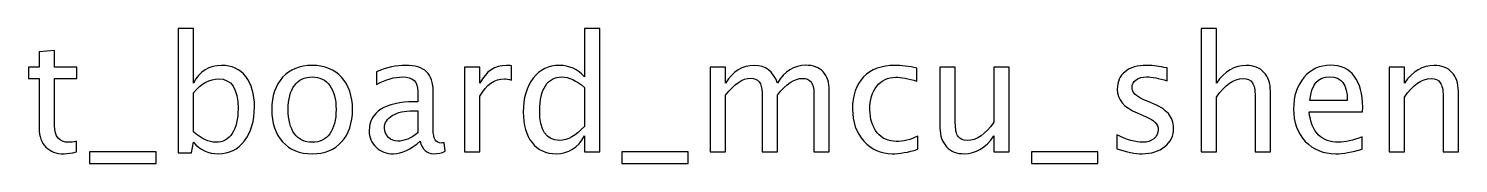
# Model space of a CAD drawing. Header units: centimetres. Extents: x -55 to 43, y -73 to 74.
# Drawn here: x -27.52 to -16.14, y -12.45 to -11.38 of the extents above; entities that cross this region are included whole.
import ezdxf

# ---------------------------------------------------------------- set-up
doc = ezdxf.new("R2010")
doc.units = ezdxf.units.CM
doc.header["$MEASUREMENT"] = 0
doc.layers.add('Layer 1', color=7, linetype='Continuous')

msp = doc.modelspace()

# ---------------------------------------------------------------- linework, layer by layer
at = {"layer": 'Layer 1'}
for points, knots in [([(-26.3309, -12.36765), (-26.3309, -12.36765), (-26.3309, -11.38086), (-26.3309, -11.38086), (-26.3309, -11.38086), (-26.3309, -11.38086), (-26.20898, -11.38086), (-26.20898, -11.38086), (-26.20898, -11.38086), (-26.20898, -11.38086), (-26.20898, -11.81414), (-26.20898, -11.81414), (-26.20898, -11.81414), (-26.15903, -11.71995), (-26.08388, -11.67296), (-25.98377, -11.67296), (-25.98377, -11.67296), (-25.9027, -11.67296), (-25.83899, -11.70238), (-25.79242, -11.76144), (-25.79242, -11.76144), (-25.74585, -11.82049), (-25.72257, -11.90114), (-25.72257, -12.00337), (-25.72257, -12.00337), (-25.72257, -12.11471), (-25.74903, -12.20467), (-25.80173, -12.27282), (-25.80173, -12.27282), (-25.85444, -12.34119), (-25.92386, -12.37527), (-26.0098, -12.37527), (-26.0098, -12.37527), (-26.0896, -12.37527), (-26.15606, -12.34479), (-26.20898, -12.28362), (-26.20898, -12.28362), (-26.20898, -12.28362), (-26.2238, -12.36765), (-26.2238, -12.36765), (-26.2238, -12.36765), (-26.2238, -12.36765), (-26.3309, -12.36765), (-26.3309, -12.36765)], [0, 0, 0, 0, 0.08333333, 0.08333333, 0.08333333, 0.08333333, 0.16666667, 0.16666667, 0.16666667, 0.16666667, 0.25, 0.25, 0.25, 0.25, 0.33333333, 0.33333333, 0.33333333, 0.33333333, 0.41666667, 0.41666667, 0.41666667, 0.41666667, 0.5, 0.5, 0.5, 0.5, 0.58333333, 0.58333333, 0.58333333, 0.58333333, 0.66666667, 0.66666667, 0.66666667, 0.66666667, 0.75, 0.75, 0.75, 0.75, 0.83333333, 0.83333333, 0.83333333, 0.83333333, 1, 1, 1, 1]), ([(-23.09749, -12.36003), (-23.09749, -12.36003), (-23.09749, -12.23366), (-23.09749, -12.23366), (-23.09749, -12.23366), (-23.14723, -12.32807), (-23.22216, -12.37527), (-23.32228, -12.37527), (-23.32228, -12.37527), (-23.40356, -12.37527), (-23.46748, -12.34585), (-23.51405, -12.28679), (-23.51405, -12.28679), (-23.56062, -12.22774), (-23.5839, -12.14709), (-23.5839, -12.04486), (-23.5839, -12.04486), (-23.5839, -11.9331), (-23.55744, -11.84314), (-23.50474, -11.77498), (-23.50474, -11.77498), (-23.45182, -11.70704), (-23.38239, -11.67296), (-23.29624, -11.67296), (-23.29624, -11.67296), (-23.21645, -11.67296), (-23.14998, -11.70344), (-23.09749, -11.76461), (-23.09749, -11.76461), (-23.09749, -11.76461), (-23.09749, -11.38086), (-23.09749, -11.38086), (-23.09749, -11.38086), (-23.09749, -11.38086), (-22.97557, -11.38086), (-22.97557, -11.38086), (-22.97557, -11.38086), (-22.97557, -11.38086), (-22.97557, -12.36003), (-22.97557, -12.36003), (-22.97557, -12.36003), (-22.97557, -12.36003), (-23.09749, -12.36003), (-23.09749, -12.36003)], [0, 0, 0, 0, 0.08333333, 0.08333333, 0.08333333, 0.08333333, 0.16666667, 0.16666667, 0.16666667, 0.16666667, 0.25, 0.25, 0.25, 0.25, 0.33333333, 0.33333333, 0.33333333, 0.33333333, 0.41666667, 0.41666667, 0.41666667, 0.41666667, 0.5, 0.5, 0.5, 0.5, 0.58333333, 0.58333333, 0.58333333, 0.58333333, 0.66666667, 0.66666667, 0.66666667, 0.66666667, 0.75, 0.75, 0.75, 0.75, 0.83333333, 0.83333333, 0.83333333, 0.83333333, 1, 1, 1, 1]), ([(-18.18936, -12.36003), (-18.18936, -12.36003), (-18.18936, -11.38086), (-18.18936, -11.38086), (-18.18936, -11.38086), (-18.18936, -11.38086), (-18.06744, -11.38086), (-18.06744, -11.38086), (-18.06744, -11.38086), (-18.06744, -11.38086), (-18.06744, -11.81414), (-18.06744, -11.81414), (-18.06744, -11.81414), (-18.00288, -11.71995), (-17.92372, -11.67296), (-17.83016, -11.67296), (-17.83016, -11.67296), (-17.77132, -11.67296), (-17.72454, -11.69137), (-17.69004, -11.72842), (-17.69004, -11.72842), (-17.65554, -11.76525), (-17.63818, -11.81499), (-17.63818, -11.87722), (-17.63818, -11.87722), (-17.63818, -11.87722), (-17.63818, -12.36003), (-17.63818, -12.36003), (-17.63818, -12.36003), (-17.63818, -12.36003), (-17.7601, -12.36003), (-17.7601, -12.36003), (-17.7601, -12.36003), (-17.7601, -12.36003), (-17.7601, -11.91701), (-17.7601, -11.91701), (-17.7601, -11.91701), (-17.7601, -11.86706), (-17.76751, -11.8315), (-17.78211, -11.81033), (-17.78211, -11.81033), (-17.79693, -11.78895), (-17.82127, -11.77837), (-17.85535, -11.77837), (-17.85535, -11.77837), (-17.93028, -11.77837), (-18.00098, -11.82726), (-18.06744, -11.92505), (-18.06744, -11.92505), (-18.06744, -11.92505), (-18.06744, -12.36003), (-18.06744, -12.36003), (-18.06744, -12.36003), (-18.06744, -12.36003), (-18.18936, -12.36003), (-18.18936, -12.36003)], [0, 0, 0, 0, 0.06666667, 0.06666667, 0.06666667, 0.06666667, 0.13333333, 0.13333333, 0.13333333, 0.13333333, 0.2, 0.2, 0.2, 0.2, 0.26666667, 0.26666667, 0.26666667, 0.26666667, 0.33333333, 0.33333333, 0.33333333, 0.33333333, 0.4, 0.4, 0.4, 0.4, 0.46666667, 0.46666667, 0.46666667, 0.46666667, 0.53333333, 0.53333333, 0.53333333, 0.53333333, 0.6, 0.6, 0.6, 0.6, 0.66666667, 0.66666667, 0.66666667, 0.66666667, 0.73333333, 0.73333333, 0.73333333, 0.73333333, 0.8, 0.8, 0.8, 0.8, 0.86666667, 0.86666667, 0.86666667, 0.86666667, 1, 1, 1, 1]), ([(-27.13989, -12.35982), (-27.17757, -12.37019), (-27.21037, -12.37527), (-27.2381, -12.37527), (-27.2381, -12.37527), (-27.30033, -12.37527), (-27.3488, -12.35749), (-27.38352, -12.32193), (-27.38352, -12.32193), (-27.41844, -12.28637), (-27.4358, -12.23705), (-27.4358, -12.17376), (-27.4358, -12.17376), (-27.4358, -12.17376), (-27.4358, -11.77837), (-27.4358, -11.77837), (-27.4358, -11.77837), (-27.4358, -11.77837), (-27.52004, -11.77837), (-27.52004, -11.77837), (-27.52004, -11.77837), (-27.52004, -11.77837), (-27.52004, -11.68693), (-27.52004, -11.68693), (-27.52004, -11.68693), (-27.52004, -11.68693), (-27.4358, -11.68693), (-27.4358, -11.68693), (-27.4358, -11.68693), (-27.4358, -11.68693), (-27.4358, -11.56522), (-27.4358, -11.56522), (-27.4358, -11.56522), (-27.4358, -11.56522), (-27.31388, -11.55358), (-27.31388, -11.55358), (-27.31388, -11.55358), (-27.31388, -11.55358), (-27.31388, -11.68693), (-27.31388, -11.68693), (-27.31388, -11.68693), (-27.31388, -11.68693), (-27.13735, -11.68693), (-27.13735, -11.68693), (-27.13735, -11.68693), (-27.13735, -11.68693), (-27.13735, -11.77837), (-27.13735, -11.77837), (-27.13735, -11.77837), (-27.13735, -11.77837), (-27.31388, -11.77837), (-27.31388, -11.77837), (-27.31388, -11.77837), (-27.31388, -11.77837), (-27.31388, -12.15175), (-27.31388, -12.15175), (-27.31388, -12.15175), (-27.31388, -12.2398), (-27.27557, -12.28383), (-27.19916, -12.28383), (-27.19916, -12.28383), (-27.18286, -12.28383), (-27.16317, -12.28108), (-27.13989, -12.27579), (-27.13989, -12.27579), (-27.13989, -12.27579), (-27.13989, -12.35982), (-27.13989, -12.35982)], [0, 0, 0, 0, 0.05555556, 0.05555556, 0.05555556, 0.05555556, 0.11111111, 0.11111111, 0.11111111, 0.11111111, 0.16666667, 0.16666667, 0.16666667, 0.16666667, 0.22222222, 0.22222222, 0.22222222, 0.22222222, 0.27777778, 0.27777778, 0.27777778, 0.27777778, 0.33333333, 0.33333333, 0.33333333, 0.33333333, 0.38888889, 0.38888889, 0.38888889, 0.38888889, 0.44444444, 0.44444444, 0.44444444, 0.44444444, 0.5, 0.5, 0.5, 0.5, 0.55555556, 0.55555556, 0.55555556, 0.55555556, 0.61111111, 0.61111111, 0.61111111, 0.61111111, 0.66666667, 0.66666667, 0.66666667, 0.66666667, 0.72222222, 0.72222222, 0.72222222, 0.72222222, 0.77777778, 0.77777778, 0.77777778, 0.77777778, 0.83333333, 0.83333333, 0.83333333, 0.83333333, 0.88888889, 0.88888889, 0.88888889, 0.88888889, 1, 1, 1, 1]), ([(-25.26368, -12.37527), (-25.36253, -12.37527), (-25.44084, -12.34373), (-25.49842, -12.28065), (-25.49842, -12.28065), (-25.5562, -12.21758), (-25.58499, -12.13185), (-25.58499, -12.02369), (-25.58499, -12.02369), (-25.58499, -11.91574), (-25.5562, -11.83023), (-25.49842, -11.76736), (-25.49842, -11.76736), (-25.44084, -11.7045), (-25.36253, -11.67296), (-25.26368, -11.67296), (-25.26368, -11.67296), (-25.16483, -11.67296), (-25.08651, -11.7045), (-25.02894, -11.76736), (-25.02894, -11.76736), (-24.97116, -11.83023), (-24.94237, -11.91574), (-24.94237, -12.02369), (-24.94237, -12.02369), (-24.94237, -12.13185), (-24.97116, -12.21758), (-25.02894, -12.28065), (-25.02894, -12.28065), (-25.08651, -12.34373), (-25.16483, -12.37527), (-25.26368, -12.37527)], [0, 0, 0, 0, 0.11111111, 0.11111111, 0.11111111, 0.11111111, 0.22222222, 0.22222222, 0.22222222, 0.22222222, 0.33333333, 0.33333333, 0.33333333, 0.33333333, 0.44444444, 0.44444444, 0.44444444, 0.44444444, 0.55555556, 0.55555556, 0.55555556, 0.55555556, 0.66666667, 0.66666667, 0.66666667, 0.66666667, 0.77777778, 0.77777778, 0.77777778, 0.77777778, 1, 1, 1, 1]), ([(-24.40453, -12.2743), (-24.47776, -12.34161), (-24.54825, -12.37527), (-24.61598, -12.37527), (-24.61598, -12.37527), (-24.67165, -12.37527), (-24.71801, -12.35791), (-24.75462, -12.32299), (-24.75462, -12.32299), (-24.79145, -12.28806), (-24.80987, -12.24404), (-24.80987, -12.19091), (-24.80987, -12.19091), (-24.80987, -12.11746), (-24.77897, -12.06094), (-24.71716, -12.02157), (-24.71716, -12.02157), (-24.65535, -11.9822), (-24.56666, -11.96252), (-24.45109, -11.96252), (-24.45109, -11.96252), (-24.45109, -11.96252), (-24.42252, -11.96252), (-24.42252, -11.96252), (-24.42252, -11.96252), (-24.42252, -11.96252), (-24.42252, -11.88145), (-24.42252, -11.88145), (-24.42252, -11.88145), (-24.42252, -11.80335), (-24.46316, -11.7644), (-24.54465, -11.7644), (-24.54465, -11.7644), (-24.60773, -11.7644), (-24.67673, -11.7843), (-24.75145, -11.82409), (-24.75145, -11.82409), (-24.75145, -11.82409), (-24.75145, -11.72376), (-24.75145, -11.72376), (-24.75145, -11.72376), (-24.66932, -11.68989), (-24.59185, -11.67296), (-24.51925, -11.67296), (-24.51925, -11.67296), (-24.44453, -11.67296), (-24.38929, -11.68989), (-24.35394, -11.72397), (-24.35394, -11.72397), (-24.31838, -11.75805), (-24.3006, -11.81054), (-24.3006, -11.88145), (-24.3006, -11.88145), (-24.3006, -11.88145), (-24.3006, -12.18562), (-24.3006, -12.18562), (-24.3006, -12.18562), (-24.3006, -12.25525), (-24.27922, -12.29018), (-24.23625, -12.29018), (-24.23625, -12.29018), (-24.23096, -12.29018), (-24.22313, -12.28933), (-24.21276, -12.28764), (-24.21276, -12.28764), (-24.21276, -12.28764), (-24.20408, -12.35537), (-24.20408, -12.35537), (-24.20408, -12.35537), (-24.23181, -12.36871), (-24.26229, -12.37527), (-24.29573, -12.37527), (-24.29573, -12.37527), (-24.35267, -12.37527), (-24.38886, -12.34161), (-24.40453, -12.2743)], [0, 0, 0, 0, 0.05, 0.05, 0.05, 0.05, 0.1, 0.1, 0.1, 0.1, 0.15, 0.15, 0.15, 0.15, 0.2, 0.2, 0.2, 0.2, 0.25, 0.25, 0.25, 0.25, 0.3, 0.3, 0.3, 0.3, 0.35, 0.35, 0.35, 0.35, 0.4, 0.4, 0.4, 0.4, 0.45, 0.45, 0.45, 0.45, 0.5, 0.5, 0.5, 0.5, 0.55, 0.55, 0.55, 0.55, 0.6, 0.6, 0.6, 0.6, 0.65, 0.65, 0.65, 0.65, 0.7, 0.7, 0.7, 0.7, 0.75, 0.75, 0.75, 0.75, 0.8, 0.8, 0.8, 0.8, 0.85, 0.85, 0.85, 0.85, 0.9, 0.9, 0.9, 0.9, 1, 1, 1, 1]), ([(-24.0502, -12.36003), (-24.0502, -12.36003), (-24.0502, -11.68693), (-24.0502, -11.68693), (-24.0502, -11.68693), (-24.0502, -11.68693), (-23.92828, -11.68693), (-23.92828, -11.68693), (-23.92828, -11.68693), (-23.92828, -11.68693), (-23.92828, -11.81414), (-23.92828, -11.81414), (-23.92828, -11.81414), (-23.87981, -11.71995), (-23.80953, -11.67296), (-23.71725, -11.67296), (-23.71725, -11.67296), (-23.70476, -11.67296), (-23.69164, -11.67402), (-23.67809, -11.67613), (-23.67809, -11.67613), (-23.67809, -11.67613), (-23.67809, -11.79022), (-23.67809, -11.79022), (-23.67809, -11.79022), (-23.69926, -11.78324), (-23.71788, -11.77964), (-23.73397, -11.77964), (-23.73397, -11.77964), (-23.81144, -11.77964), (-23.87621, -11.82536), (-23.92828, -11.91701), (-23.92828, -11.91701), (-23.92828, -11.91701), (-23.92828, -12.36003), (-23.92828, -12.36003), (-23.92828, -12.36003), (-23.92828, -12.36003), (-24.0502, -12.36003), (-24.0502, -12.36003)], [0, 0, 0, 0, 0.09090909, 0.09090909, 0.09090909, 0.09090909, 0.18181818, 0.18181818, 0.18181818, 0.18181818, 0.27272727, 0.27272727, 0.27272727, 0.27272727, 0.36363636, 0.36363636, 0.36363636, 0.36363636, 0.45454545, 0.45454545, 0.45454545, 0.45454545, 0.54545455, 0.54545455, 0.54545455, 0.54545455, 0.63636364, 0.63636364, 0.63636364, 0.63636364, 0.72727273, 0.72727273, 0.72727273, 0.72727273, 0.81818182, 0.81818182, 0.81818182, 0.81818182, 1, 1, 1, 1]), ([(-22.09631, -12.36003), (-22.09631, -12.36003), (-22.09631, -11.68693), (-22.09631, -11.68693), (-22.09631, -11.68693), (-22.09631, -11.68693), (-21.97439, -11.68693), (-21.97439, -11.68693), (-21.97439, -11.68693), (-21.97439, -11.68693), (-21.97439, -11.81414), (-21.97439, -11.81414), (-21.97439, -11.81414), (-21.91491, -11.71995), (-21.83871, -11.67296), (-21.74537, -11.67296), (-21.74537, -11.67296), (-21.65541, -11.67296), (-21.59424, -11.71995), (-21.56164, -11.81414), (-21.56164, -11.81414), (-21.50385, -11.7191), (-21.4285, -11.67169), (-21.336, -11.67169), (-21.336, -11.67169), (-21.27695, -11.67169), (-21.23102, -11.68905), (-21.19821, -11.72397), (-21.19821, -11.72397), (-21.1654, -11.7589), (-21.14889, -11.80779), (-21.14889, -11.87066), (-21.14889, -11.87066), (-21.14889, -11.87066), (-21.14889, -12.36003), (-21.14889, -12.36003), (-21.14889, -12.36003), (-21.14889, -12.36003), (-21.27081, -12.36003), (-21.27081, -12.36003), (-21.27081, -12.36003), (-21.27081, -12.36003), (-21.27081, -11.89076), (-21.27081, -11.89076), (-21.27081, -11.89076), (-21.27081, -11.81414), (-21.30129, -11.77583), (-21.36225, -11.77583), (-21.36225, -11.77583), (-21.42554, -11.77583), (-21.492, -11.82049), (-21.56164, -11.91003), (-21.56164, -11.91003), (-21.56164, -11.91003), (-21.56164, -12.36003), (-21.56164, -12.36003), (-21.56164, -12.36003), (-21.56164, -12.36003), (-21.68356, -12.36003), (-21.68356, -12.36003), (-21.68356, -12.36003), (-21.68356, -12.36003), (-21.68356, -11.89034), (-21.68356, -11.89034), (-21.68356, -11.89034), (-21.68356, -11.81308), (-21.71446, -11.77456), (-21.77648, -11.77456), (-21.77648, -11.77456), (-21.83808, -11.77456), (-21.90412, -11.81943), (-21.97439, -11.90939), (-21.97439, -11.90939), (-21.97439, -11.90939), (-21.97439, -12.36003), (-21.97439, -12.36003), (-21.97439, -12.36003), (-21.97439, -12.36003), (-22.09631, -12.36003), (-22.09631, -12.36003)], [0, 0, 0, 0, 0.04761905, 0.04761905, 0.04761905, 0.04761905, 0.0952381, 0.0952381, 0.0952381, 0.0952381, 0.14285714, 0.14285714, 0.14285714, 0.14285714, 0.19047619, 0.19047619, 0.19047619, 0.19047619, 0.23809524, 0.23809524, 0.23809524, 0.23809524, 0.28571429, 0.28571429, 0.28571429, 0.28571429, 0.33333333, 0.33333333, 0.33333333, 0.33333333, 0.38095238, 0.38095238, 0.38095238, 0.38095238, 0.42857143, 0.42857143, 0.42857143, 0.42857143, 0.47619048, 0.47619048, 0.47619048, 0.47619048, 0.52380952, 0.52380952, 0.52380952, 0.52380952, 0.57142857, 0.57142857, 0.57142857, 0.57142857, 0.61904762, 0.61904762, 0.61904762, 0.61904762, 0.66666667, 0.66666667, 0.66666667, 0.66666667, 0.71428571, 0.71428571, 0.71428571, 0.71428571, 0.76190476, 0.76190476, 0.76190476, 0.76190476, 0.80952381, 0.80952381, 0.80952381, 0.80952381, 0.85714286, 0.85714286, 0.85714286, 0.85714286, 0.9047619, 0.9047619, 0.9047619, 0.9047619, 1, 1, 1, 1]), ([(-20.44319, -12.33971), (-20.52214, -12.36342), (-20.5903, -12.37527), (-20.64766, -12.37527), (-20.64766, -12.37527), (-20.73868, -12.37527), (-20.81403, -12.34161), (-20.87393, -12.27452), (-20.87393, -12.27452), (-20.93383, -12.20721), (-20.96389, -12.12233), (-20.96389, -12.02009), (-20.96389, -12.02009), (-20.96389, -11.91087), (-20.93426, -11.82557), (-20.87499, -11.76461), (-20.87499, -11.76461), (-20.81572, -11.70344), (-20.73296, -11.67296), (-20.6267, -11.67296), (-20.6267, -11.67296), (-20.57442, -11.67296), (-20.51558, -11.68016), (-20.45081, -11.69455), (-20.45081, -11.69455), (-20.45081, -11.69455), (-20.45081, -11.79742), (-20.45081, -11.79742), (-20.45081, -11.79742), (-20.5196, -11.7771), (-20.57569, -11.76694), (-20.61887, -11.76694), (-20.61887, -11.76694), (-20.68153, -11.76694), (-20.73169, -11.79043), (-20.76916, -11.83721), (-20.76916, -11.83721), (-20.80662, -11.88399), (-20.82546, -11.94643), (-20.82546, -12.02433), (-20.82546, -12.02433), (-20.82546, -12.09989), (-20.80599, -12.16085), (-20.76725, -12.20763), (-20.76725, -12.20763), (-20.72852, -12.2542), (-20.67793, -12.27748), (-20.61506, -12.27748), (-20.61506, -12.27748), (-20.55939, -12.27748), (-20.50224, -12.26309), (-20.44319, -12.2343), (-20.44319, -12.2343), (-20.44319, -12.2343), (-20.44319, -12.33971), (-20.44319, -12.33971)], [0, 0, 0, 0, 0.06666667, 0.06666667, 0.06666667, 0.06666667, 0.13333333, 0.13333333, 0.13333333, 0.13333333, 0.2, 0.2, 0.2, 0.2, 0.26666667, 0.26666667, 0.26666667, 0.26666667, 0.33333333, 0.33333333, 0.33333333, 0.33333333, 0.4, 0.4, 0.4, 0.4, 0.46666667, 0.46666667, 0.46666667, 0.46666667, 0.53333333, 0.53333333, 0.53333333, 0.53333333, 0.6, 0.6, 0.6, 0.6, 0.66666667, 0.66666667, 0.66666667, 0.66666667, 0.73333333, 0.73333333, 0.73333333, 0.73333333, 0.8, 0.8, 0.8, 0.8, 0.86666667, 0.86666667, 0.86666667, 0.86666667, 1, 1, 1, 1]), ([(-19.83846, -12.36003), (-19.83846, -12.36003), (-19.83846, -12.23345), (-19.83846, -12.23345), (-19.83846, -12.23345), (-19.90344, -12.32807), (-19.98239, -12.37527), (-20.0751, -12.37527), (-20.0751, -12.37527), (-20.13395, -12.37527), (-20.18072, -12.35685), (-20.21544, -12.31981), (-20.21544, -12.31981), (-20.25036, -12.28277), (-20.26772, -12.23303), (-20.26772, -12.17016), (-20.26772, -12.17016), (-20.26772, -12.17016), (-20.26772, -11.68693), (-20.26772, -11.68693), (-20.26772, -11.68693), (-20.26772, -11.68693), (-20.1458, -11.68693), (-20.1458, -11.68693), (-20.1458, -11.68693), (-20.1458, -11.68693), (-20.1458, -12.13037), (-20.1458, -12.13037), (-20.1458, -12.13037), (-20.1458, -12.18096), (-20.13839, -12.21673), (-20.12379, -12.2379), (-20.12379, -12.2379), (-20.10897, -12.25928), (-20.08442, -12.26986), (-20.04991, -12.26986), (-20.04991, -12.26986), (-19.97541, -12.26986), (-19.90471, -12.22096), (-19.83846, -12.12296), (-19.83846, -12.12296), (-19.83846, -12.12296), (-19.83846, -11.68693), (-19.83846, -11.68693), (-19.83846, -11.68693), (-19.83846, -11.68693), (-19.71654, -11.68693), (-19.71654, -11.68693), (-19.71654, -11.68693), (-19.71654, -11.68693), (-19.71654, -12.36003), (-19.71654, -12.36003), (-19.71654, -12.36003), (-19.71654, -12.36003), (-19.83846, -12.36003), (-19.83846, -12.36003)], [0, 0, 0, 0, 0.06666667, 0.06666667, 0.06666667, 0.06666667, 0.13333333, 0.13333333, 0.13333333, 0.13333333, 0.2, 0.2, 0.2, 0.2, 0.26666667, 0.26666667, 0.26666667, 0.26666667, 0.33333333, 0.33333333, 0.33333333, 0.33333333, 0.4, 0.4, 0.4, 0.4, 0.46666667, 0.46666667, 0.46666667, 0.46666667, 0.53333333, 0.53333333, 0.53333333, 0.53333333, 0.6, 0.6, 0.6, 0.6, 0.66666667, 0.66666667, 0.66666667, 0.66666667, 0.73333333, 0.73333333, 0.73333333, 0.73333333, 0.8, 0.8, 0.8, 0.8, 0.86666667, 0.86666667, 0.86666667, 0.86666667, 1, 1, 1, 1]), ([(-18.86098, -12.3359), (-18.86098, -12.3359), (-18.86098, -12.22414), (-18.86098, -12.22414), (-18.86098, -12.22414), (-18.78118, -12.26393), (-18.71197, -12.28383), (-18.65291, -12.28383), (-18.65291, -12.28383), (-18.61777, -12.28383), (-18.58856, -12.2743), (-18.56549, -12.25525), (-18.56549, -12.25525), (-18.54242, -12.23642), (-18.53078, -12.21271), (-18.53078, -12.18413), (-18.53078, -12.18413), (-18.53078, -12.14244), (-18.56316, -12.10793), (-18.62793, -12.08063), (-18.62793, -12.08063), (-18.62793, -12.08063), (-18.69927, -12.05036), (-18.69927, -12.05036), (-18.69927, -12.05036), (-18.80446, -12.00676), (-18.85717, -11.94368), (-18.85717, -11.86177), (-18.85717, -11.86177), (-18.85717, -11.80313), (-18.83643, -11.75699), (-18.79494, -11.72334), (-18.79494, -11.72334), (-18.75345, -11.68968), (-18.69651, -11.67296), (-18.62434, -11.67296), (-18.62434, -11.67296), (-18.58687, -11.67296), (-18.5403, -11.67804), (-18.48506, -11.68841), (-18.48506, -11.68841), (-18.48506, -11.68841), (-18.45966, -11.69328), (-18.45966, -11.69328), (-18.45966, -11.69328), (-18.45966, -11.69328), (-18.45966, -11.79488), (-18.45966, -11.79488), (-18.45966, -11.79488), (-18.5276, -11.77456), (-18.58179, -11.7644), (-18.62222, -11.7644), (-18.62222, -11.7644), (-18.65778, -11.7644), (-18.68593, -11.77223), (-18.70731, -11.78768), (-18.70731, -11.78768), (-18.72848, -11.80313), (-18.73906, -11.82388), (-18.73906, -11.84991), (-18.73906, -11.84991), (-18.73906, -11.88653), (-18.70943, -11.91765), (-18.64995, -11.94283), (-18.64995, -11.94283), (-18.64995, -11.94283), (-18.59132, -11.9676), (-18.59132, -11.9676), (-18.59132, -11.9676), (-18.52485, -11.99554), (-18.47786, -12.02517), (-18.45035, -12.05629), (-18.45035, -12.05629), (-18.42262, -12.0874), (-18.40886, -12.12635), (-18.40886, -12.17292), (-18.40886, -12.17292), (-18.40886, -12.23197), (-18.43214, -12.28044), (-18.47892, -12.31833), (-18.47892, -12.31833), (-18.52549, -12.35622), (-18.58518, -12.37527), (-18.65778, -12.37527), (-18.65778, -12.37527), (-18.71366, -12.37527), (-18.78118, -12.36215), (-18.86098, -12.3359)], [0, 0, 0, 0, 0.04347826, 0.04347826, 0.04347826, 0.04347826, 0.08695652, 0.08695652, 0.08695652, 0.08695652, 0.13043478, 0.13043478, 0.13043478, 0.13043478, 0.17391304, 0.17391304, 0.17391304, 0.17391304, 0.2173913, 0.2173913, 0.2173913, 0.2173913, 0.26086957, 0.26086957, 0.26086957, 0.26086957, 0.30434783, 0.30434783, 0.30434783, 0.30434783, 0.34782609, 0.34782609, 0.34782609, 0.34782609, 0.39130435, 0.39130435, 0.39130435, 0.39130435, 0.43478261, 0.43478261, 0.43478261, 0.43478261, 0.47826087, 0.47826087, 0.47826087, 0.47826087, 0.52173913, 0.52173913, 0.52173913, 0.52173913, 0.56521739, 0.56521739, 0.56521739, 0.56521739, 0.60869565, 0.60869565, 0.60869565, 0.60869565, 0.65217391, 0.65217391, 0.65217391, 0.65217391, 0.69565217, 0.69565217, 0.69565217, 0.69565217, 0.73913043, 0.73913043, 0.73913043, 0.73913043, 0.7826087, 0.7826087, 0.7826087, 0.7826087, 0.82608696, 0.82608696, 0.82608696, 0.82608696, 0.86956522, 0.86956522, 0.86956522, 0.86956522, 0.91304348, 0.91304348, 0.91304348, 0.91304348, 1, 1, 1, 1]), ([(-16.90708, -12.33844), (-16.98899, -12.36299), (-17.05906, -12.37527), (-17.11748, -12.37527), (-17.11748, -12.37527), (-17.21717, -12.37527), (-17.29824, -12.34225), (-17.36068, -12.27642), (-17.36068, -12.27642), (-17.42312, -12.21059), (-17.45445, -12.12529), (-17.45445, -12.0203), (-17.45445, -12.0203), (-17.45445, -11.91849), (-17.42693, -11.83488), (-17.37169, -11.76948), (-17.37169, -11.76948), (-17.31644, -11.70429), (-17.24575, -11.67169), (-17.1596, -11.67169), (-17.1596, -11.67169), (-17.07811, -11.67169), (-17.01503, -11.70069), (-16.97058, -11.75868), (-16.97058, -11.75868), (-16.92613, -11.81668), (-16.9039, -11.89881), (-16.9039, -12.00528), (-16.9039, -12.00528), (-16.9039, -12.00528), (-16.90454, -12.04253), (-16.90454, -12.04253), (-16.90454, -12.04253), (-16.90454, -12.04253), (-17.32999, -12.04253), (-17.32999, -12.04253), (-17.32999, -12.04253), (-17.31221, -12.2034), (-17.23368, -12.28383), (-17.09462, -12.28383), (-17.09462, -12.28383), (-17.0436, -12.28383), (-16.98116, -12.26944), (-16.90708, -12.24065), (-16.90708, -12.24065), (-16.90708, -12.24065), (-16.90708, -12.33844), (-16.90708, -12.33844)], [0, 0, 0, 0, 0.07692308, 0.07692308, 0.07692308, 0.07692308, 0.15384615, 0.15384615, 0.15384615, 0.15384615, 0.23076923, 0.23076923, 0.23076923, 0.23076923, 0.30769231, 0.30769231, 0.30769231, 0.30769231, 0.38461538, 0.38461538, 0.38461538, 0.38461538, 0.46153846, 0.46153846, 0.46153846, 0.46153846, 0.53846154, 0.53846154, 0.53846154, 0.53846154, 0.61538462, 0.61538462, 0.61538462, 0.61538462, 0.69230769, 0.69230769, 0.69230769, 0.69230769, 0.76923077, 0.76923077, 0.76923077, 0.76923077, 0.84615385, 0.84615385, 0.84615385, 0.84615385, 1, 1, 1, 1]), ([(-16.69351, -12.36003), (-16.69351, -12.36003), (-16.69351, -11.68693), (-16.69351, -11.68693), (-16.69351, -11.68693), (-16.69351, -11.68693), (-16.57159, -11.68693), (-16.57159, -11.68693), (-16.57159, -11.68693), (-16.57159, -11.68693), (-16.57159, -11.81414), (-16.57159, -11.81414), (-16.57159, -11.81414), (-16.50703, -11.71995), (-16.42787, -11.67296), (-16.33431, -11.67296), (-16.33431, -11.67296), (-16.27547, -11.67296), (-16.22869, -11.69137), (-16.19419, -11.72842), (-16.19419, -11.72842), (-16.15969, -11.76525), (-16.14233, -11.81499), (-16.14233, -11.87722), (-16.14233, -11.87722), (-16.14233, -11.87722), (-16.14233, -12.36003), (-16.14233, -12.36003), (-16.14233, -12.36003), (-16.14233, -12.36003), (-16.26425, -12.36003), (-16.26425, -12.36003), (-16.26425, -12.36003), (-16.26425, -12.36003), (-16.26425, -11.91701), (-16.26425, -11.91701), (-16.26425, -11.91701), (-16.26425, -11.86706), (-16.27166, -11.8315), (-16.28626, -11.81033), (-16.28626, -11.81033), (-16.30108, -11.78895), (-16.32542, -11.77837), (-16.3595, -11.77837), (-16.3595, -11.77837), (-16.43443, -11.77837), (-16.50513, -11.82726), (-16.57159, -11.92505), (-16.57159, -11.92505), (-16.57159, -11.92505), (-16.57159, -12.36003), (-16.57159, -12.36003), (-16.57159, -12.36003), (-16.57159, -12.36003), (-16.69351, -12.36003), (-16.69351, -12.36003)], [0, 0, 0, 0, 0.06666667, 0.06666667, 0.06666667, 0.06666667, 0.13333333, 0.13333333, 0.13333333, 0.13333333, 0.2, 0.2, 0.2, 0.2, 0.26666667, 0.26666667, 0.26666667, 0.26666667, 0.33333333, 0.33333333, 0.33333333, 0.33333333, 0.4, 0.4, 0.4, 0.4, 0.46666667, 0.46666667, 0.46666667, 0.46666667, 0.53333333, 0.53333333, 0.53333333, 0.53333333, 0.6, 0.6, 0.6, 0.6, 0.66666667, 0.66666667, 0.66666667, 0.66666667, 0.73333333, 0.73333333, 0.73333333, 0.73333333, 0.8, 0.8, 0.8, 0.8, 0.86666667, 0.86666667, 0.86666667, 0.86666667, 1, 1, 1, 1]), ([(-26.20898, -12.19959), (-26.14611, -12.25568), (-26.08621, -12.28383), (-26.02927, -12.28383), (-26.02927, -12.28383), (-25.97318, -12.28383), (-25.92979, -12.26033), (-25.89931, -12.21356), (-25.89931, -12.21356), (-25.86862, -12.16678), (-25.85338, -12.10095), (-25.85338, -12.01586), (-25.85338, -12.01586), (-25.85338, -11.85838), (-25.90545, -11.77964), (-26.00959, -11.77964), (-26.00959, -11.77964), (-26.07775, -11.77964), (-26.14421, -11.81647), (-26.20898, -11.89034), (-26.20898, -11.89034), (-26.20898, -11.89034), (-26.20898, -12.19959), (-26.20898, -12.19959)], [0, 0, 0, 0, 0.14285714, 0.14285714, 0.14285714, 0.14285714, 0.28571429, 0.28571429, 0.28571429, 0.28571429, 0.42857143, 0.42857143, 0.42857143, 0.42857143, 0.57142857, 0.57142857, 0.57142857, 0.57142857, 0.71428571, 0.71428571, 0.71428571, 0.71428571, 1, 1, 1, 1]), ([(-25.26389, -12.28383), (-25.20357, -12.28383), (-25.15658, -12.26118), (-25.12313, -12.21567), (-25.12313, -12.21567), (-25.0899, -12.17038), (-25.07318, -12.10624), (-25.07318, -12.02369), (-25.07318, -12.02369), (-25.07318, -11.94135), (-25.0899, -11.87743), (-25.12313, -11.83213), (-25.12313, -11.83213), (-25.15658, -11.78705), (-25.20357, -11.7644), (-25.26389, -11.7644), (-25.26389, -11.7644), (-25.32443, -11.7644), (-25.37142, -11.78705), (-25.40444, -11.83213), (-25.40444, -11.83213), (-25.43767, -11.87743), (-25.45418, -11.94135), (-25.45418, -12.02369), (-25.45418, -12.02369), (-25.45418, -12.10624), (-25.43767, -12.17038), (-25.40444, -12.21567), (-25.40444, -12.21567), (-25.37142, -12.26118), (-25.32443, -12.28383), (-25.26389, -12.28383)], [0, 0, 0, 0, 0.11111111, 0.11111111, 0.11111111, 0.11111111, 0.22222222, 0.22222222, 0.22222222, 0.22222222, 0.33333333, 0.33333333, 0.33333333, 0.33333333, 0.44444444, 0.44444444, 0.44444444, 0.44444444, 0.55555556, 0.55555556, 0.55555556, 0.55555556, 0.66666667, 0.66666667, 0.66666667, 0.66666667, 0.77777778, 0.77777778, 0.77777778, 0.77777778, 1, 1, 1, 1]), ([(-23.09749, -11.84801), (-23.16078, -11.79234), (-23.22068, -11.7644), (-23.27741, -11.7644), (-23.27741, -11.7644), (-23.33329, -11.7644), (-23.37647, -11.78768), (-23.40716, -11.83446), (-23.40716, -11.83446), (-23.43785, -11.88103), (-23.45309, -11.94707), (-23.45309, -12.03258), (-23.45309, -12.03258), (-23.45309, -12.18985), (-23.40102, -12.26859), (-23.29667, -12.26859), (-23.29667, -12.26859), (-23.22893, -12.26859), (-23.16247, -12.23155), (-23.09749, -12.15768), (-23.09749, -12.15768), (-23.09749, -12.15768), (-23.09749, -11.84801), (-23.09749, -11.84801)], [0, 0, 0, 0, 0.14285714, 0.14285714, 0.14285714, 0.14285714, 0.28571429, 0.28571429, 0.28571429, 0.28571429, 0.42857143, 0.42857143, 0.42857143, 0.42857143, 0.57142857, 0.57142857, 0.57142857, 0.57142857, 0.71428571, 0.71428571, 0.71428571, 0.71428571, 1, 1, 1, 1]), ([(-17.32364, -11.95109), (-17.32364, -11.95109), (-17.02646, -11.95109), (-17.02646, -11.95109), (-17.02646, -11.95109), (-17.02646, -11.82578), (-17.07324, -11.76313), (-17.16658, -11.76313), (-17.16658, -11.76313), (-17.26056, -11.76313), (-17.31284, -11.82578), (-17.32364, -11.95109)], [0, 0, 0, 0, 0.25, 0.25, 0.25, 0.25, 0.5, 0.5, 0.5, 0.5, 1, 1, 1, 1]), ([(-24.42252, -12.20784), (-24.42252, -12.20784), (-24.42252, -12.03491), (-24.42252, -12.03491), (-24.42252, -12.03491), (-24.42252, -12.03491), (-24.46168, -12.03364), (-24.46168, -12.03364), (-24.46168, -12.03364), (-24.52941, -12.03364), (-24.58402, -12.04613), (-24.62572, -12.0711), (-24.62572, -12.0711), (-24.66721, -12.09629), (-24.68795, -12.12952), (-24.68795, -12.17101), (-24.68795, -12.17101), (-24.68795, -12.20001), (-24.67758, -12.22456), (-24.65705, -12.24467), (-24.65705, -12.24467), (-24.6363, -12.26478), (-24.61111, -12.27494), (-24.58127, -12.27494), (-24.58127, -12.27494), (-24.53047, -12.27494), (-24.47755, -12.2525), (-24.42252, -12.20784)], [0, 0, 0, 0, 0.125, 0.125, 0.125, 0.125, 0.25, 0.25, 0.25, 0.25, 0.375, 0.375, 0.375, 0.375, 0.5, 0.5, 0.5, 0.5, 0.625, 0.625, 0.625, 0.625, 0.75, 0.75, 0.75, 0.75, 1, 1, 1, 1]), ([(-27.03448, -12.45147), (-27.03448, -12.45147), (-27.03448, -12.36003), (-27.03448, -12.36003), (-27.03448, -12.36003), (-27.03448, -12.36003), (-26.50616, -12.36003), (-26.50616, -12.36003), (-26.50616, -12.36003), (-26.50616, -12.36003), (-26.50616, -12.45147), (-26.50616, -12.45147), (-26.50616, -12.45147), (-26.50616, -12.45147), (-27.03448, -12.45147), (-27.03448, -12.45147)], [0, 0, 0, 0, 0.2, 0.2, 0.2, 0.2, 0.4, 0.4, 0.4, 0.4, 0.6, 0.6, 0.6, 0.6, 1, 1, 1, 1]), ([(-22.79989, -12.45147), (-22.79989, -12.45147), (-22.79989, -12.36003), (-22.79989, -12.36003), (-22.79989, -12.36003), (-22.79989, -12.36003), (-22.27157, -12.36003), (-22.27157, -12.36003), (-22.27157, -12.36003), (-22.27157, -12.36003), (-22.27157, -12.45147), (-22.27157, -12.45147), (-22.27157, -12.45147), (-22.27157, -12.45147), (-22.79989, -12.45147), (-22.79989, -12.45147)], [0, 0, 0, 0, 0.2, 0.2, 0.2, 0.2, 0.4, 0.4, 0.4, 0.4, 0.6, 0.6, 0.6, 0.6, 1, 1, 1, 1]), ([(-19.54043, -12.45147), (-19.54043, -12.45147), (-19.54043, -12.36003), (-19.54043, -12.36003), (-19.54043, -12.36003), (-19.54043, -12.36003), (-19.01211, -12.36003), (-19.01211, -12.36003), (-19.01211, -12.36003), (-19.01211, -12.36003), (-19.01211, -12.45147), (-19.01211, -12.45147), (-19.01211, -12.45147), (-19.01211, -12.45147), (-19.54043, -12.45147), (-19.54043, -12.45147)], [0, 0, 0, 0, 0.2, 0.2, 0.2, 0.2, 0.4, 0.4, 0.4, 0.4, 0.6, 0.6, 0.6, 0.6, 1, 1, 1, 1])]:
    msp.add_open_spline(points, degree=3, knots=knots, dxfattribs=at)

doc.saveas('drawing.dxf')
